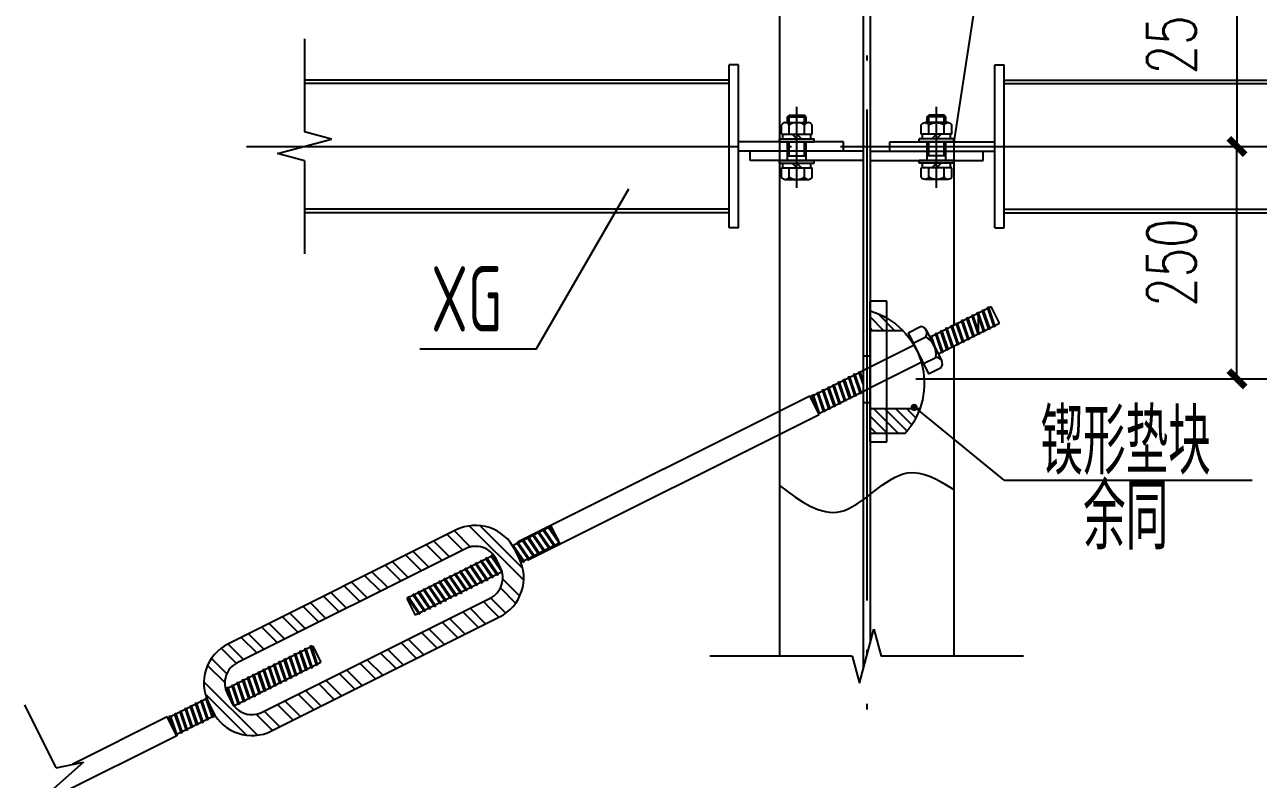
# Model space of a CAD drawing. Extents: x 2025205 to 2402328, y -557483 to 329036.
# Drawn here: x 2142621 to 2153924, y -362353 to -355435 of the extents above; entities that cross this region are included whole.
import ezdxf
from ezdxf.enums import TextEntityAlignment as Align

# ---------------------------------------------------------------- set-up
doc = ezdxf.new("R2010")
doc.units = 0
doc.header["$LTSCALE"] = 1500
doc.header["$MEASUREMENT"] = 0
for name, pattern in [('CENTER2', [1.125, 0.75, -0.125, 0.125, -0.125]), ('CONTINUOUS0', [0]), ('CONTINUOUS1', [0]), ('DASHED', [19.05, 12.7, -6.35]), ('DOTE', [2.42, 2, -0.2, 0.02, -0.2])]:
    doc.linetypes.add(name, pattern=pattern)
for name, color, linetype in [('003_THICK', 7, 'CONTINUOUS1'), ('004_THIN', 6, 'CONTINUOUS0'), ('DOTE', 252, 'DOTE'), ('LAYER4', 4, 'Continuous'), ('PUB_DIM', 3, 'Continuous'), ('THIN', 7, 'Continuous'), ('刚架', 2, 'Continuous'), ('填充', 8, 'Continuous'), ('支撑', 130, 'Continuous'), ('板', 4, 'Continuous'), ('标注', 7, 'Continuous'), ('轴线', 253, 'Continuous')]:
    doc.layers.add(name, color=color, linetype=linetype)
doc.layers.add('Z-详图标注', color=3, linetype='Continuous', lineweight=18)
doc.styles.add('_TCH_DIM_T3', font='SIMPLEX.shx', dxfattribs={"width": 0.705882, "bigfont": 'GBCBIG.shx'})
doc.styles.add('TSSD_Label', font='Tssdeng.shx', dxfattribs={"width": 0.7, "bigfont": 'hztxt.shx'})
doc.dimstyles.new('_TCH_ARCH&&150', dxfattribs={"dimtxt": 446.25, "dimasz": 150, "dimexe": 375, "dimexo": 450, "dimgap": 189.375, "dimtad": 1, "dimdec": 0, "dimzin": 0, "dimdsep": 46, "dimtxsty": '_TCH_DIM_T3', "dimblk": 'ARCHTICK', "dimcen": 0.09, "dimclrt": 7, "dimazin": 2, "dimtfac": 1, "dimtdec": 0, "dimtmove": 2, "dimatfit": 0, "dimfxl": 1, "dimtolj": 1, "dimtzin": 0, "dimarcsym": 0})

# ---------------------------------------------------------------- blocks, each defined once
blk = doc.blocks.new('*X9')
at = {"layer": '填充', "linetype": 'Continuous'}
for p, q in [((14993556.8, -98363.9), (14993449.5, -98256.6)), ((14993606.8, -98338.9), (14993499.5, -98231.6)), ((14993415.4, -98434.6), (14993308, -98327.3)), ((14993465.4, -98409.6), (14993358, -98302.3)), ((14993273.9, -98505.3), (14993166.6, -98398)), ((14993323.9, -98480.3), (14993216.6, -98373)), ((14993132.5, -98576), (14993025.2, -98468.7)), ((14993182.5, -98551), (14993075.2, -98443.7)), ((14992899.7, -98692.5), (14992792.4, -98585.1)), ((14992991.1, -98646.7), (14992883.8, -98539.4)), ((14993041.1, -98621.7), (14992933.8, -98514.4)), ((14992708.3, -98788.2), (14992600.9, -98680.8)), ((14992758.3, -98763.2), (14992650.9, -98655.8)), ((14992849.7, -98717.5), (14992742.4, -98610.1)), ((14993891.8, -98698.9), (14993839.9, -98647)), ((14992566.8, -98858.9), (14992459.5, -98751.5)), ((14992616.8, -98833.9), (14992509.5, -98726.5)), ((14993714.3, -98870.7), (14993607, -98763.4)), ((14993805.8, -98825), (14993698.4, -98717.7)), ((14993855.8, -98800), (14993748.4, -98692.7)), ((14992425.4, -98929.6), (14992318.1, -98822.3)), ((14992475.4, -98904.6), (14992368.1, -98797.3)), ((14993572.9, -98941.4), (14993465.6, -98834.1)), ((14993664.3, -98895.7), (14993557, -98788.4)), ((14992284, -99000.3), (14992176.7, -98893)), ((14992334, -98975.3), (14992226.7, -98868)), ((14993381.5, -99037.1), (14993274.2, -98929.8)), ((14993431.5, -99012.1), (14993324.2, -98904.8)), ((14993522.9, -98966.4), (14993415.6, -98859.1)), ((14993240.1, -99107.8), (14993132.7, -99000.5)), ((14993290.1, -99082.8), (14993182.7, -98975.5)), ((14993098.7, -99178.6), (14992991.3, -99071.2)), ((14993148.7, -99153.6), (14993041.3, -99046.2)), ((14992865.8, -99295), (14992758.5, -99187.6)), ((14992957.2, -99249.3), (14992849.9, -99141.9)), ((14993007.2, -99224.3), (14992899.9, -99116.9)), ((14992724.4, -99365.7), (14992617.1, -99258.4)), ((14992815.8, -99320), (14992708.5, -99212.6)), ((14992533, -99461.4), (14992425.6, -99354.1)), ((14992583, -99436.4), (14992475.6, -99329.1)), ((14992674.4, -99390.7), (14992567.1, -99283.4))]:
    blk.add_line(p, q, dxfattribs=at)
blk = doc.blocks.new('*X10')
at = {"layer": '填充', "linetype": 'Continuous'}
for p, q in [((14992143, -99071.5), (14992039, -98967.4)), ((14992192.6, -99046), (14992085.2, -98938.7)), ((14992063.4, -99204), (14991945, -99085.5)), ((14992077.2, -99142.7), (14991972, -99037.6)), ((14992287.4, -99565.1), (14991919.7, -99197.4)), ((14992211.7, -99564.4), (14991929.2, -99281.9)), ((14992391.5, -99532.1), (14992279.7, -99420.2)), ((14992441.5, -99507.1), (14992334.2, -99399.8))]:
    blk.add_line(p, q, dxfattribs=at)
blk = doc.blocks.new('*X11')
at = {"layer": '填充', "linetype": 'Continuous'}
for p, q in [((14993751.6, -98271.6), (14993640.9, -98160.9)), ((14994117.2, -98500), (14993744.6, -98127.4)), ((14994109.2, -98417.1), (14993817.3, -98125.1)), ((14993698.2, -98293.2), (14993590.9, -98185.9)), ((14994089.5, -98609.5), (14993973.4, -98493.4)), ((14994061.8, -98656.8), (14993957.3, -98552.3)), ((14993994, -98726.1), (14993889.7, -98621.8)), ((14993947.2, -98754.3), (14993891.8, -98698.9))]:
    blk.add_line(p, q, dxfattribs=at)
blk = doc.blocks.new('_ArchTick')
at = {"color": 0, "linetype": 'ByBlock', "const_width": 0.4}
blk.add_lwpolyline([(-0.5, -0.5), (0.5, 0.5)], dxfattribs=at)
blk = doc.blocks.new('*D49')
at = {"layer": 'Defpoints', "color": 0, "transparency": 16777216}
for p in [(2150336, -356551), (2153729, -356551), (2150336, -358681)]:
    blk.add_point(p, dxfattribs=at)
at = {"layer": 'PUB_DIM', "color": 0, "lineweight": -2, "transparency": 16777216}
for p, q in [((2150786, -356551), (2154104, -356551)), ((2153729, -358681), (2153729, -356551)), ((2150786, -358681), (2154104, -358681))]:
    blk.add_line(p, q, dxfattribs=at)
at = {"layer": 'PUB_DIM', "color": 0, "lineweight": -2, "transparency": 16777216, "xscale": 150, "yscale": 150, "zscale": 150}
for p, rotation in [((2153729, -356551), 90), ((2153729, -358681), 270)]:
    blk.add_blockref('_ArchTick', p, dxfattribs=dict(at, rotation=rotation))
at = {"layer": 'PUB_DIM', "color": 7, "transparency": 16777216, "insert": (2153129, -357616), "char_height": 446.2, "attachment_point": 5, "rotation": 90, "style": '_TCH_DIM_T3'}
blk.add_mtext('\\A1;250', dxfattribs=at)
blk = doc.blocks.new('*D50')
at = {"layer": 'Defpoints', "color": 0, "transparency": 16777216}
for p in [(2150336, -354421), (2150336, -356551), (2153729, -356551)]:
    blk.add_point(p, dxfattribs=at)
at = {"layer": 'PUB_DIM', "color": 0, "lineweight": -2, "transparency": 16777216}
for p, q in [((2150786, -354421), (2154104, -354421)), ((2153729, -354421), (2153729, -356551)), ((2150786, -356551), (2154104, -356551))]:
    blk.add_line(p, q, dxfattribs=at)
at = {"layer": 'PUB_DIM', "color": 0, "lineweight": -2, "transparency": 16777216, "xscale": 150, "yscale": 150, "zscale": 150}
for p, rotation in [((2153729, -354421), 90), ((2153729, -356551), 270)]:
    blk.add_blockref('_ArchTick', p, dxfattribs=dict(at, rotation=rotation))
at = {"layer": 'PUB_DIM', "color": 7, "transparency": 16777216, "insert": (2153129, -355486), "char_height": 446.2, "attachment_point": 5, "rotation": 90, "style": '_TCH_DIM_T3'}
blk.add_mtext('\\A1;250', dxfattribs=at)
blk = doc.blocks.new('A$C3B5F1999')
at = {"layer": '板', "lineweight": -3}
h = blk.add_hatch(dxfattribs=at)
h.set_pattern_fill('ANSI31', color=256, scale=11.25, style=0)
h.set_pattern_definition([(225, (1544786.093, 1161578.04), (25.25697034, -25.25697034), [])])
h.paths.add_polyline_path([(227.3, 494.1, 0.095394), (160.5, 606.6), (0, 606.6), (0, 494.1)])
h.paths.add_polyline_path([(0, 135.7), (0, 44.9, 0.128822), (150.1, 135.7)])
for p, q in [((0, 645.3), (76.8, 645.3)), ((0, 645.3), (0, 0)), ((76.8, 645.3), (76.8, 0)), ((160.5, 606.6), (0, 606.6)), ((160.5, 606.6), (0, 606.6)), ((227.3, 494.1), (0, 494.1)), ((150.1, 135.7), (0, 135.7)), ((76.8, 0), (0, 0))]:
    blk.add_line(p, q, dxfattribs=at)
blk.add_arc((-98.2, 376.8), 346.1, 286.4909, 41.6183, dxfattribs=at)

msp = doc.modelspace()

# ---------------------------------------------------------------- linework, layer by layer
at = {"layer": '003_THICK'}
for points in [[(2149610.5, -356280.6), (2149625.8, -356265.2)], [(2149610.5, -356280.6), (2149781.1, -356280.6)], [(2149610.5, -356333.5), (2149610.5, -356280.6)], [(2149625.8, -356265.2), (2149765.8, -356265.2)], [(2149781.1, -356280.6), (2149765.8, -356265.2)], [(2149781.1, -356333.5), (2149781.1, -356280.6)], [(2150890.5, -356280.6), (2150905.8, -356265.2)], [(2150890.5, -356333.5), (2150890.5, -356280.6)], [(2151061.1, -356280.6), (2150890.5, -356280.6)], [(2151045.8, -356265.2), (2150905.8, -356265.2)], [(2151061.1, -356280.6), (2151045.8, -356265.2)], [(2151061.1, -356333.5), (2151061.1, -356280.6)], [(2149555.2, -356440.1), (2149555.2, -356354.8)], [(2149590.4, -356333.5), (2149801.2, -356333.5)], [(2149625.5, -356440.1), (2149625.5, -356354.8)], [(2149766.1, -356440.1), (2149766.1, -356354.8)], [(2149836.4, -356440.1), (2149836.4, -356354.8)], [(2150835.2, -356440.1), (2150835.2, -356354.8)], [(2151081.2, -356333.5), (2150870.4, -356333.5)], [(2150905.5, -356440.1), (2150905.5, -356354.8)], [(2151046.1, -356440.1), (2151046.1, -356354.8)], [(2151116.4, -356440.1), (2151116.4, -356354.8)], [(2149537.9, -356508.4), (2149537.9, -356482.8)], [(2149537.9, -356482.8), (2149853.7, -356482.8)], [(2149537.9, -356508.4), (2149853.7, -356508.4)], [(2149555.2, -356440.1), (2149836.4, -356440.1)], [(2149567.8, -356482.8), (2149567.8, -356440.1)], [(2149610.5, -356679.1), (2149610.5, -356508.4)], [(2149695.8, -356482.8), (2149653.1, -356440.1)], [(2149738.5, -356482.8), (2149695.8, -356440.1)], [(2149781.1, -356679.1), (2149781.1, -356508.4)], [(2149823.8, -356482.8), (2149823.8, -356440.1)], [(2149853.7, -356508.4), (2149853.7, -356482.8)], [(2151133.7, -356482.8), (2150817.9, -356482.8)], [(2150817.9, -356508.4), (2150817.9, -356482.8)], [(2151133.7, -356508.4), (2150817.9, -356508.4)], [(2151116.4, -356440.1), (2150835.2, -356440.1)], [(2150847.8, -356482.8), (2150847.8, -356440.1)], [(2150890.5, -356679.1), (2150890.5, -356508.4)], [(2150933.1, -356482.8), (2150975.8, -356440.1)], [(2150975.8, -356482.8), (2151018.5, -356440.1)], [(2151061.1, -356679.1), (2151061.1, -356508.4)], [(2151103.8, -356482.8), (2151103.8, -356440.1)], [(2151133.7, -356508.4), (2151133.7, -356482.8)], [(2149537.9, -356704.7), (2149537.9, -356679.1)], [(2149537.9, -356679.1), (2149853.7, -356679.1)], [(2149537.9, -356704.7), (2149853.7, -356704.7)], [(2149555.2, -356747.3), (2149836.4, -356747.3)], [(2149555.2, -356832.7), (2149555.2, -356747.3)], [(2149567.8, -356747.3), (2149567.8, -356704.7)], [(2149610.5, -356637.4), (2149781.1, -356637.4)], [(2149625.5, -356832.7), (2149625.5, -356747.3)], [(2149695.8, -356747.3), (2149653.1, -356704.7)], [(2149738.5, -356747.3), (2149695.8, -356704.7)], [(2149766.1, -356832.7), (2149766.1, -356747.3)], [(2149823.8, -356747.3), (2149823.8, -356704.7)], [(2149836.4, -356832.7), (2149836.4, -356747.3)], [(2149853.7, -356704.7), (2149853.7, -356679.1)], [(2150817.9, -356704.7), (2150817.9, -356679.1)], [(2151133.7, -356679.1), (2150817.9, -356679.1)], [(2151133.7, -356704.7), (2150817.9, -356704.7)], [(2150835.2, -356832.7), (2150835.2, -356747.3)], [(2151116.4, -356747.3), (2150835.2, -356747.3)], [(2150847.8, -356747.3), (2150847.8, -356704.7)], [(2151061.1, -356637.4), (2150890.5, -356637.4)], [(2150905.5, -356832.7), (2150905.5, -356747.3)], [(2150933.1, -356747.3), (2150975.8, -356704.7)], [(2150975.8, -356747.3), (2151018.5, -356704.7)], [(2151046.1, -356832.7), (2151046.1, -356747.3)], [(2151103.8, -356747.3), (2151103.8, -356704.7)], [(2151116.4, -356832.7), (2151116.4, -356747.3)], [(2151133.7, -356704.7), (2151133.7, -356679.1)], [(2149590.4, -356854), (2149801.2, -356854)], [(2151081.2, -356854), (2150870.4, -356854)], [(2150715, -358259), (2150903.6, -358636.3)]]:
    msp.add_lwpolyline(points, dxfattribs=at)
for points in [[(2149625.5, -356354.8, 0.607359), (2149555.2, -356354.8, 0.607359)], [(2149766.1, -356354.8, 0.3036534), (2149625.5, -356354.8, 0.3036534)], [(2149836.4, -356354.8, 0.607359), (2149766.1, -356354.8, 0.607359)], [(2150835.2, -356354.8, -0.607359), (2150905.5, -356354.8, -0.607359)], [(2150905.5, -356354.8, -0.3036534), (2151046.1, -356354.8, -0.3036534)], [(2151046.1, -356354.8, -0.607359), (2151116.4, -356354.8, -0.607359)], [(2149555.2, -356832.7, 0.6073595), (2149625.5, -356832.7, 0.6073595)], [(2149625.5, -356832.7, 0.3036536), (2149766.1, -356832.7, 0.3036536)], [(2149766.1, -356832.7, 0.6073595), (2149836.4, -356832.7, 0.6073595)], [(2150905.5, -356832.7, -0.6073595), (2150835.2, -356832.7, -0.6073595)], [(2151046.1, -356832.7, -0.3036536), (2150905.5, -356832.7, -0.3036536)], [(2151116.4, -356832.7, -0.6073595), (2151046.1, -356832.7, -0.6073595)]]:
    msp.add_lwpolyline(points, format="xyb", dxfattribs=at)
at = {"layer": '004_THIN'}
for points in [[(2149625.8, -356333.5), (2149625.8, -356265.2)], [(2149765.8, -356333.5), (2149765.8, -356265.2)], [(2150905.8, -356333.5), (2150905.8, -356265.2)], [(2151045.8, -356333.5), (2151045.8, -356265.2)], [(2149625.8, -356637.4), (2149625.8, -356508.4)], [(2149765.8, -356637.4), (2149765.8, -356508.4)], [(2150905.8, -356637.4), (2150905.8, -356508.4)], [(2151045.8, -356637.4), (2151045.8, -356508.4)]]:
    msp.add_lwpolyline(points, dxfattribs=at)
at = {"layer": 'DOTE', "ltscale": 1.5}
for p, q in [((2150336.7, -350769.4), (2150336.7, -361714)), ((2144652.2, -356551.1), (2155019.7, -356551.1))]:
    msp.add_line(p, q, dxfattribs=at)
at = {"layer": 'LAYER4'}
for points in [[(2144881.5, -361909.3), (2146972.8, -360863.6, 0.4142136), (2147151.7, -360327), (2147111.3, -360246.1, 0.4142136), (2146574.6, -360067.3), (2144483.3, -361112.9, 0.4142136), (2144304.4, -361649.6), (2144344.8, -361730.4, 0.4142136)], [(2144795.6, -361737.6), (2146886.9, -360691.9, 0.4142136), (2146980, -360412.8), (2146939.6, -360332, 0.4142136), (2146660.5, -360239), (2144569.1, -361284.7, 0.4142136), (2144476.1, -361563.7), (2144516.5, -361644.5, 0.4142136)]]:
    msp.add_lwpolyline(points, format="xyb", close=True, dxfattribs=at)
at = {"layer": '刚架', "linetype": 'Continuous'}
for p, q in [((2150367.8, -352519.5), (2150367.8, -359741)), ((2150303.8, -352568.1), (2150303.8, -359789.6)), ((2149535.8, -354125.1), (2149535.8, -356508.4)), ((2151359.9, -355025.2), (2151135.8, -356508.4)), ((2149077.1, -357297.7), (2149077.1, -355804.4)), ((2149162.5, -355804.4), (2149077.1, -355804.4)), ((2149162.5, -357297.7), (2149162.5, -355804.4)), ((2151509.1, -357297.7), (2151509.1, -355804.4)), ((2151509.1, -355804.4), (2151594.5, -355804.4)), ((2151594.5, -357297.7), (2151594.5, -355804.4)), ((2150122.5, -356508.4), (2149162.5, -356508.4)), ((2150122.5, -356593.7), (2150122.5, -356508.4)), ((2150549.1, -356508.4), (2151509.1, -356508.4)), ((2150549.1, -356593.7), (2150549.1, -356508.4)), ((2150303.8, -356593.7), (2149162.5, -356593.7)), ((2149269.1, -356679.1), (2149269.1, -356593.7)), ((2150367.8, -356593.7), (2151509.1, -356593.7)), ((2151402.5, -356679.1), (2151402.5, -356593.7)), ((2150303.8, -356679.1), (2149269.1, -356679.1)), ((2149535.8, -356679.1), (2149535.8, -358977.1)), ((2150367.8, -356679.1), (2151402.5, -356679.1)), ((2151135.8, -356679.1), (2151135.8, -358189)), ((2149162.5, -357297.7), (2149077.1, -357297.7)), ((2151509.1, -357297.7), (2151594.5, -357297.7)), ((2151135.8, -358379.8), (2151135.8, -361224.2)), ((2149535.8, -359191.7), (2149535.8, -361224.2))]:
    msp.add_line(p, q, dxfattribs=at)
at = {"layer": '刚架', "color": 5, "linetype": 'DASHED'}
for p, q in [((2149077.1, -355975.1), (2145184.8, -355975.1)), ((2151594.5, -355975.1), (2154465.7, -355975.1)), ((2149535.8, -356508.4), (2149535.8, -356679.1)), ((2151135.8, -356508.4), (2151135.8, -356679.1)), ((2149077.1, -357127.1), (2145184.8, -357127.1)), ((2151594.5, -357127.1), (2154465.7, -357127.1)), ((2151359.9, -358267.8), (2151359.9, -358077)), ((2150303.8, -358471.1), (2150367.8, -358471.1)), ((2149535.8, -358977.1), (2149535.8, -359191.7)), ((2150303.8, -358897.7), (2150367.8, -358897.7)), ((2150303.8, -359789.6), (2150303.8, -361343.7)), ((2150367.8, -359741), (2150367.8, -361104.8))]:
    msp.add_line(p, q, dxfattribs=at)
at = {"layer": '支撑', "linetype": 'Continuous'}
for p, q in [((2149077.1, -355943.1), (2145184.8, -355943.1)), ((2151594.5, -355943.1), (2154465.7, -355943.1)), ((2149077.1, -357159.1), (2145184.8, -357159.1)), ((2151594.5, -357159.1), (2154465.7, -357159.1)), ((2150914.3, -358299.8), (2151475.8, -358019)), ((2151552.1, -358171.7), (2151475.8, -358019)), ((2150990.6, -358452.4), (2151552.1, -358171.7)), ((2149820.6, -358846.6), (2150771.2, -358371.3)), ((2149896.9, -358999.2), (2150847.5, -358524)), ((2147142.8, -360173.6), (2149815.8, -358837.1)), ((2149901.7, -359008.8), (2149815.8, -358837.1)), ((2147228.7, -360345.3), (2149901.7, -359008.8)), ((2147528.3, -360195.5), (2147442.5, -360023.7)), ((2147447.2, -360033.3), (2147091.5, -360211.1)), ((2147523.6, -360185.9), (2147167.8, -360363.8)), ((2146918.1, -360297.8), (2146121.1, -360696.4)), ((2146994.4, -360450.5), (2146197.4, -360849)), ((2146121.1, -360696.4), (2146197.4, -360849)), ((2144461.7, -361526.1), (2145258.7, -361127.6)), ((2145258.7, -361127.6), (2145335, -361280.2)), ((2144538, -361678.7), (2145335, -361280.2)), ((2143932.5, -361790.6), (2144288.2, -361612.8)), ((2143927.8, -361781.1), (2143054.7, -362217.6)), ((2144013.6, -361952.8), (2143927.8, -361781.1)), ((2144008.9, -361943.3), (2144364.6, -361765.4)), ((2144013.6, -361952.8), (2142899.2, -362510.1))]:
    msp.add_line(p, q, dxfattribs=at)
for points in [[(2150715, -358259), (2150829.5, -358201.8)], [(2150762.2, -358353.3), (2150876.7, -358296.1)], [(2150881.7, -358234.6), (2151023.2, -358517.5)], [(2150856.5, -358541.9), (2150971, -358484.7)], [(2150903.6, -358636.3), (2151018.1, -358579)]]:
    msp.add_lwpolyline(points, dxfattribs=at)
for points in [[(2150876.6, -358296.1, 0.607359), (2150829.5, -358201.8, 0.607359)], [(2150971, -358484.8, 0.3036534), (2150876.6, -358296.1, 0.3036534)], [(2151018.1, -358579, 0.607359), (2150970.9, -358484.7, 0.607359)]]:
    msp.add_lwpolyline(points, format="xyb", dxfattribs=at)
at = {"layer": '标注'}
for p, q in [((2145184.8, -355565.5), (2145184.8, -356418.9)), ((2144938.2, -356617.2), (2145431.4, -356485)), ((2145431.4, -356485), (2145184.8, -356418.9)), ((2145184.8, -356683.2), (2144938.2, -356617.2)), ((2145184.8, -356683.2), (2145184.8, -357536.7)), ((2150269.7, -361470.9), (2150401.9, -360977.6)), ((2150401.9, -360977.6), (2150468, -361224.2)), ((2150203.6, -361224.2), (2148897.9, -361224.2)), ((2150203.6, -361224.2), (2150269.7, -361470.9)), ((2151773.7, -361224.2), (2150468, -361224.2)), ((2142909.4, -362247.4), (2142620.6, -361669.9)), ((2143159.5, -362196.2), (2142777.4, -362535)), ((2142909.4, -362247.4), (2143159.5, -362196.2))]:
    msp.add_line(p, q, dxfattribs=at)
at = {"layer": '标注', "linetype": 'Continuous'}
for p, q in [((2147308.2, -358410.3), (2148157.8, -356938.8)), ((2151302.7, -358105.6), (2151304, -358093)), ((2151357.8, -358268.8), (2151302.7, -358105.6)), ((2151366.1, -358276.6), (2151304, -358093)), ((2151304, -358093), (2151312.3, -358100.7)), ((2151367.4, -358264), (2151312.3, -358100.7)), ((2151350.4, -358081.7), (2151351.7, -358069.1)), ((2151405.5, -358245), (2151350.4, -358081.7)), ((2151413.8, -358252.8), (2151351.7, -358069.1)), ((2151351.7, -358069.1), (2151360, -358076.9)), ((2151415.1, -358240.1), (2151360, -358076.9)), ((2151398.1, -358057.9), (2151399.4, -358045.2)), ((2151453.2, -358221.1), (2151398.1, -358057.9)), ((2151461.5, -358228.9), (2151399.4, -358045.2)), ((2151399.4, -358045.2), (2151407.7, -358053)), ((2151462.8, -358216.3), (2151407.7, -358053)), ((2151445.8, -358034), (2151447.1, -358021.4)), ((2151500.9, -358197.3), (2151445.8, -358034)), ((2151509.2, -358205.1), (2151447.1, -358021.4)), ((2151447.1, -358021.4), (2151455.4, -358029.2)), ((2151510.5, -358192.4), (2151455.4, -358029.2)), ((2151064.2, -358224.8), (2151065.5, -358212.2)), ((2151127.5, -358395.9), (2151065.5, -358212.2)), ((2151065.5, -358212.2), (2151073.8, -358220)), ((2151111.9, -358201), (2151113.2, -358188.4)), ((2151167, -358364.2), (2151111.9, -358201)), ((2151175.2, -358372), (2151113.2, -358188.4)), ((2151113.2, -358188.4), (2151121.5, -358196.2)), ((2151176.6, -358359.4), (2151121.5, -358196.2)), ((2151159.6, -358177.1), (2151160.9, -358164.5)), ((2151214.7, -358340.4), (2151159.6, -358177.1)), ((2151222.9, -358348.2), (2151160.9, -358164.5)), ((2151160.9, -358164.5), (2151169.2, -358172.3)), ((2151224.3, -358335.5), (2151169.2, -358172.3)), ((2151207.3, -358153.3), (2151208.6, -358140.7)), ((2151262.4, -358316.5), (2151207.3, -358153.3)), ((2151270.6, -358324.3), (2151208.6, -358140.7)), ((2151208.6, -358140.7), (2151216.9, -358148.4)), ((2151272, -358311.7), (2151216.9, -358148.4)), ((2151255, -358129.4), (2151256.3, -358116.8)), ((2151310.1, -358292.7), (2151255, -358129.4)), ((2151318.4, -358300.5), (2151256.3, -358116.8)), ((2151256.3, -358116.8), (2151264.6, -358124.6)), ((2151319.7, -358287.8), (2151264.6, -358124.6)), ((2151462.8, -358216.3), (2151461.5, -358228.9)), ((2151500.9, -358197.3), (2151509.2, -358205.1)), ((2151510.5, -358192.4), (2151509.2, -358205.1)), ((2150921, -358296.4), (2150922.4, -358283.8)), ((2150938.7, -358348.5), (2150921, -358296.4)), ((2150956, -358383.2), (2150922.4, -358283.8)), ((2150922.4, -358283.8), (2150930.7, -358291.6)), ((2150973.3, -358417.9), (2150930.7, -358291.6)), ((2150968.8, -358272.5), (2150970.1, -358259.9)), ((2151023.9, -358435.8), (2150968.8, -358272.5)), ((2151032.1, -358443.6), (2150970.1, -358259.9)), ((2150970.1, -358259.9), (2150978.4, -358267.7)), ((2151033.5, -358431), (2150978.4, -358267.7)), ((2151016.5, -358248.7), (2151017.8, -358236.1)), ((2151071.6, -358411.9), (2151016.5, -358248.7)), ((2151079.8, -358419.7), (2151017.8, -358236.1)), ((2151017.8, -358236.1), (2151026.1, -358243.9)), ((2151081.2, -358407.1), (2151026.1, -358243.9)), ((2151119.3, -358388.1), (2151064.2, -358224.8)), ((2151128.9, -358383.3), (2151073.8, -358220)), ((2151262.4, -358316.5), (2151270.6, -358324.3)), ((2151272, -358311.7), (2151270.6, -358324.3)), ((2151310.1, -358292.7), (2151318.4, -358300.5)), ((2151319.7, -358287.8), (2151318.4, -358300.5)), ((2151357.8, -358268.8), (2151366.1, -358276.6)), ((2151367.4, -358264), (2151366.1, -358276.6)), ((2151405.5, -358245), (2151413.8, -358252.8)), ((2151415.1, -358240.1), (2151413.8, -358252.8)), ((2151453.2, -358221.1), (2151461.5, -358228.9)), ((2147308.2, -358410.3), (2146240.9, -358410.3)), ((2151023.9, -358435.8), (2151032.1, -358443.6)), ((2151033.5, -358431), (2151032.1, -358443.6)), ((2151071.6, -358411.9), (2151079.8, -358419.7)), ((2151081.2, -358407.1), (2151079.8, -358419.7)), ((2151119.3, -358388.1), (2151127.5, -358395.9)), ((2151128.9, -358383.3), (2151127.5, -358395.9)), ((2151167, -358364.2), (2151175.2, -358372)), ((2151176.6, -358359.4), (2151175.2, -358372)), ((2151214.7, -358340.4), (2151222.9, -358348.2)), ((2151224.3, -358335.5), (2151222.9, -358348.2)), ((2150172.2, -358670.8), (2150173.6, -358658.2)), ((2150227.4, -358834), (2150172.2, -358670.8)), ((2150235.6, -358841.8), (2150173.6, -358658.2)), ((2150173.6, -358658.2), (2150181.9, -358666)), ((2150237, -358829.2), (2150181.9, -358666)), ((2150219.9, -358646.9), (2150221.3, -358634.3)), ((2150275.1, -358810.2), (2150219.9, -358646.9)), ((2150283.3, -358818), (2150221.3, -358634.3)), ((2150221.3, -358634.3), (2150229.6, -358642.1)), ((2150284.7, -358805.4), (2150229.6, -358642.1)), ((2150267.6, -358623.1), (2150269, -358610.5)), ((2150303.8, -358730.2), (2150267.6, -358623.1)), ((2150303.8, -358713.5), (2150269, -358610.5)), ((2150269, -358610.5), (2150277.3, -358618.3)), ((2150303.8, -358696.8), (2150277.3, -358618.3)), ((2149933.7, -358790), (2149935.1, -358777.4)), ((2149935.1, -358777.4), (2149943.4, -358785.2)), ((2149997.1, -358961.1), (2149935.1, -358777.4)), ((2149981.4, -358766.2), (2149982.8, -358753.6)), ((2150036.5, -358929.4), (2149981.4, -358766.2)), ((2150044.8, -358937.2), (2149982.8, -358753.6)), ((2149982.8, -358753.6), (2149991.1, -358761.4)), ((2150046.2, -358924.6), (2149991.1, -358761.4)), ((2150029.1, -358742.3), (2150030.5, -358729.7)), ((2150084.2, -358905.6), (2150029.1, -358742.3)), ((2150092.5, -358913.4), (2150030.5, -358729.7)), ((2150030.5, -358729.7), (2150038.8, -358737.5)), ((2150093.9, -358900.8), (2150038.8, -358737.5)), ((2150076.8, -358718.5), (2150078.2, -358705.9)), ((2150132, -358881.7), (2150076.8, -358718.5)), ((2150140.2, -358889.5), (2150078.2, -358705.9)), ((2150078.2, -358705.9), (2150086.5, -358713.7)), ((2150141.6, -358876.9), (2150086.5, -358713.7)), ((2150124.5, -358694.6), (2150125.9, -358682)), ((2150179.7, -358857.9), (2150124.5, -358694.6)), ((2150187.9, -358865.7), (2150125.9, -358682)), ((2150125.9, -358682), (2150134.2, -358689.8)), ((2150189.3, -358853.1), (2150134.2, -358689.8)), ((2149815.8, -358837.1), (2149825.4, -358844.2)), ((2149838.3, -358837.7), (2149839.7, -358825.1)), ((2149884.4, -358974.1), (2149838.3, -358837.7)), ((2149839.7, -358825.1), (2149847.9, -358832.9)), ((2149901.7, -359008.8), (2149839.7, -358825.1)), ((2149903.1, -358996.2), (2149847.9, -358832.9)), ((2149886, -358813.9), (2149887.4, -358801.3)), ((2149941.1, -358977.1), (2149886, -358813.9)), ((2149887.4, -358801.3), (2149895.6, -358809.1)), ((2149949.4, -358984.9), (2149887.4, -358801.3)), ((2149950.8, -358972.3), (2149895.6, -358809.1)), ((2149988.8, -358953.3), (2149933.7, -358790)), ((2149998.5, -358948.5), (2149943.4, -358785.2)), ((2150132, -358881.7), (2150140.2, -358889.5)), ((2150141.6, -358876.9), (2150140.2, -358889.5)), ((2150179.7, -358857.9), (2150187.9, -358865.7)), ((2150189.3, -358853.1), (2150187.9, -358865.7)), ((2150227.4, -358834), (2150235.6, -358841.8)), ((2150237, -358829.2), (2150235.6, -358841.8)), ((2150275.1, -358810.2), (2150283.3, -358818)), ((2150284.7, -358805.4), (2150283.3, -358818)), ((2149903.1, -358996.2), (2149901.7, -359008.8)), ((2149941.1, -358977.1), (2149949.4, -358984.9)), ((2149950.8, -358972.3), (2149949.4, -358984.9)), ((2149988.8, -358953.3), (2149997.1, -358961.1)), ((2149998.5, -358948.5), (2149997.1, -358961.1)), ((2150036.5, -358929.4), (2150044.8, -358937.2)), ((2150046.2, -358924.6), (2150044.8, -358937.2)), ((2150084.2, -358905.6), (2150092.5, -358913.4)), ((2150093.9, -358900.8), (2150092.5, -358913.4)), ((2151595.9, -359611.7), (2150776.1, -358941.3)), ((2151595.9, -359611.7), (2153869, -359611.7)), ((2147442.5, -360023.7), (2147442.5, -360035.7)), ((2147337.5, -360290.9), (2147227.8, -360131.1)), ((2147238.7, -360137.5), (2147227.8, -360131.1)), ((2147227.8, -360131.1), (2147229.1, -360142.4)), ((2147336.2, -360279.6), (2147238.7, -360137.5)), ((2147385.2, -360267), (2147275.5, -360107.2)), ((2147286.4, -360113.7), (2147275.5, -360107.2)), ((2147275.5, -360107.2), (2147276.8, -360118.5)), ((2147374.3, -360260.6), (2147276.8, -360118.5)), ((2147383.9, -360255.7), (2147286.4, -360113.7)), ((2147323.2, -360083.4), (2147324.5, -360094.7)), ((2147334.1, -360089.8), (2147323.2, -360083.4)), ((2147432.9, -360243.2), (2147323.2, -360083.4)), ((2147422, -360236.7), (2147324.5, -360094.7)), ((2147431.6, -360231.9), (2147334.1, -360089.8)), ((2147370.9, -360059.5), (2147372.2, -360070.8)), ((2147381.8, -360066), (2147370.9, -360059.5)), ((2147480.6, -360219.3), (2147370.9, -360059.5)), ((2147469.7, -360212.9), (2147372.2, -360070.8)), ((2147479.3, -360208), (2147381.8, -360066)), ((2147418.6, -360035.7), (2147419.9, -360047)), ((2147528.3, -360195.5), (2147418.6, -360035.7)), ((2147429.5, -360042.1), (2147418.6, -360035.7)), ((2147517.4, -360189), (2147419.9, -360047)), ((2147511, -360160.8), (2147429.5, -360042.1)), ((2147095.6, -360209.1), (2147086.8, -360203.9)), ((2147193.1, -360351.1), (2147095.6, -360209.1)), ((2147194.4, -360362.4), (2147099.1, -360223.6)), ((2147242.1, -360338.6), (2147132.4, -360178.8)), ((2147143.3, -360185.2), (2147132.4, -360178.8)), ((2147132.4, -360178.8), (2147133.7, -360190.1)), ((2147231.2, -360332.1), (2147133.7, -360190.1)), ((2147240.8, -360327.3), (2147143.3, -360185.2)), ((2147289.8, -360314.7), (2147180.1, -360154.9)), ((2147191, -360161.4), (2147180.1, -360154.9)), ((2147180.1, -360154.9), (2147181.4, -360166.2)), ((2147278.9, -360308.3), (2147181.4, -360166.2)), ((2147288.5, -360303.4), (2147191, -360161.4)), ((2147326.6, -360284.4), (2147229.1, -360142.4)), ((2147422, -360236.7), (2147432.9, -360243.2)), ((2147431.6, -360231.9), (2147432.9, -360243.2)), ((2147469.7, -360212.9), (2147480.6, -360219.3)), ((2147479.3, -360208), (2147480.6, -360219.3)), ((2147517.4, -360189), (2147528.3, -360195.5)), ((2146798.5, -360345.7), (2146799.8, -360357)), ((2146809.4, -360352.2), (2146798.5, -360345.7)), ((2146908.2, -360505.5), (2146798.5, -360345.7)), ((2146897.3, -360499.1), (2146799.8, -360357)), ((2146906.9, -360494.3), (2146809.4, -360352.2)), ((2146846.2, -360321.9), (2146847.5, -360333.2)), ((2146857.1, -360328.4), (2146846.2, -360321.9)), ((2146955.9, -360481.7), (2146846.2, -360321.9)), ((2146945, -360475.2), (2146847.5, -360333.2)), ((2146954.6, -360470.4), (2146857.1, -360328.4)), ((2146893.9, -360298), (2146895.2, -360309.3)), ((2146904.8, -360304.5), (2146893.9, -360298)), ((2146991.1, -360439.6), (2146893.9, -360298)), ((2146992.7, -360451.4), (2146895.2, -360309.3)), ((2146981.9, -360416.8), (2146904.8, -360304.5)), ((2147183.5, -360356), (2147119.8, -360263.2)), ((2147183.5, -360356), (2147194.4, -360362.4)), ((2147193.1, -360351.1), (2147194.4, -360362.4)), ((2147231.2, -360332.1), (2147242.1, -360338.6)), ((2147240.8, -360327.3), (2147242.1, -360338.6)), ((2147278.9, -360308.3), (2147289.8, -360314.7)), ((2147288.5, -360303.4), (2147289.8, -360314.7)), ((2147326.6, -360284.4), (2147337.5, -360290.9)), ((2147336.2, -360279.6), (2147337.5, -360290.9)), ((2147374.3, -360260.6), (2147385.2, -360267)), ((2147383.9, -360255.7), (2147385.2, -360267)), ((2146669.7, -360624.8), (2146560, -360465)), ((2146570.9, -360471.5), (2146560, -360465)), ((2146560, -360465), (2146561.2, -360476.3)), ((2146658.8, -360618.3), (2146561.2, -360476.3)), ((2146668.4, -360613.5), (2146570.9, -360471.5)), ((2146717.4, -360600.9), (2146607.7, -360441.1)), ((2146618.6, -360447.6), (2146607.7, -360441.1)), ((2146607.7, -360441.1), (2146608.9, -360452.4)), ((2146706.5, -360594.5), (2146608.9, -360452.4)), ((2146716.1, -360589.7), (2146618.6, -360447.6)), ((2146655.4, -360417.3), (2146656.6, -360428.6)), ((2146666.3, -360423.8), (2146655.4, -360417.3)), ((2146765.1, -360577.1), (2146655.4, -360417.3)), ((2146754.2, -360570.6), (2146656.6, -360428.6)), ((2146763.8, -360565.8), (2146666.3, -360423.8)), ((2146703.1, -360393.4), (2146704.3, -360404.7)), ((2146714, -360399.9), (2146703.1, -360393.4)), ((2146812.8, -360553.2), (2146703.1, -360393.4)), ((2146801.9, -360546.8), (2146704.3, -360404.7)), ((2146811.5, -360542), (2146714, -360399.9)), ((2146750.8, -360369.6), (2146752, -360380.9)), ((2146761.7, -360376.1), (2146750.8, -360369.6)), ((2146860.5, -360529.4), (2146750.8, -360369.6)), ((2146849.6, -360522.9), (2146752, -360380.9)), ((2146859.2, -360518.1), (2146761.7, -360376.1)), ((2146945, -360475.2), (2146955.9, -360481.7)), ((2146954.6, -360470.4), (2146955.9, -360481.7)), ((2146992.7, -360451.4), (2146995, -360452.8)), ((2146321.4, -360584.2), (2146322.7, -360595.5)), ((2146332.4, -360590.7), (2146321.4, -360584.2)), ((2146431.2, -360744.1), (2146321.4, -360584.2)), ((2146429.9, -360732.8), (2146332.4, -360590.7)), ((2146369.1, -360560.4), (2146370.4, -360571.7)), ((2146380.1, -360566.9), (2146369.1, -360560.4)), ((2146478.9, -360720.2), (2146369.1, -360560.4)), ((2146468, -360713.7), (2146370.4, -360571.7)), ((2146477.6, -360708.9), (2146380.1, -360566.9)), ((2146416.9, -360536.5), (2146418.1, -360547.8)), ((2146427.8, -360543), (2146416.9, -360536.5)), ((2146526.6, -360696.4), (2146416.9, -360536.5)), ((2146515.7, -360689.9), (2146418.1, -360547.8)), ((2146525.3, -360685.1), (2146427.8, -360543)), ((2146464.6, -360512.7), (2146465.8, -360524)), ((2146475.5, -360519.2), (2146464.6, -360512.7)), ((2146574.3, -360672.5), (2146464.6, -360512.7)), ((2146563.4, -360666), (2146465.8, -360524)), ((2146573, -360661.2), (2146475.5, -360519.2)), ((2146512.3, -360488.8), (2146513.5, -360500.1)), ((2146523.2, -360495.3), (2146512.3, -360488.8)), ((2146622, -360648.6), (2146512.3, -360488.8)), ((2146611.1, -360642.2), (2146513.5, -360500.1)), ((2146620.7, -360637.4), (2146523.2, -360495.3)), ((2146716.1, -360589.7), (2146717.4, -360600.9)), ((2146754.2, -360570.6), (2146765.1, -360577.1)), ((2146763.8, -360565.8), (2146765.1, -360577.1)), ((2146801.9, -360546.8), (2146812.8, -360553.2)), ((2146811.5, -360542), (2146812.8, -360553.2)), ((2146849.6, -360522.9), (2146860.5, -360529.4)), ((2146859.2, -360518.1), (2146860.5, -360529.4)), ((2146897.3, -360499.1), (2146908.2, -360505.5)), ((2146906.9, -360494.3), (2146908.2, -360505.5)), ((2146130.6, -360679.7), (2146131.9, -360690.9)), ((2146141.5, -360686.1), (2146130.6, -360679.7)), ((2146240.3, -360839.5), (2146130.6, -360679.7)), ((2146229.4, -360833), (2146131.9, -360690.9)), ((2146239.1, -360828.2), (2146141.5, -360686.1)), ((2146288.1, -360815.6), (2146178.3, -360655.8)), ((2146189.2, -360662.3), (2146178.3, -360655.8)), ((2146178.3, -360655.8), (2146179.6, -360667.1)), ((2146277.1, -360809.1), (2146179.6, -360667.1)), ((2146286.8, -360804.3), (2146189.2, -360662.3)), ((2146335.8, -360791.8), (2146226, -360632)), ((2146237, -360638.4), (2146226, -360632)), ((2146226, -360632), (2146227.3, -360643.2)), ((2146324.8, -360785.3), (2146227.3, -360643.2)), ((2146334.5, -360780.5), (2146237, -360638.4)), ((2146273.7, -360608.1), (2146275, -360619.4)), ((2146284.7, -360614.6), (2146273.7, -360608.1)), ((2146383.5, -360767.9), (2146273.7, -360608.1)), ((2146372.5, -360761.4), (2146275, -360619.4)), ((2146382.2, -360756.6), (2146284.7, -360614.6)), ((2146420.2, -360737.6), (2146322.7, -360595.5)), ((2146515.7, -360689.9), (2146526.6, -360696.4)), ((2146525.3, -360685.1), (2146526.6, -360696.4)), ((2146563.4, -360666), (2146574.3, -360672.5)), ((2146573, -360661.2), (2146574.3, -360672.5)), ((2146611.1, -360642.2), (2146622, -360648.6)), ((2146620.7, -360637.4), (2146622, -360648.6)), ((2146658.8, -360618.3), (2146669.7, -360624.8)), ((2146668.4, -360613.5), (2146669.7, -360624.8)), ((2146706.5, -360594.5), (2146717.4, -360600.9)), ((2146277.1, -360809.1), (2146288.1, -360815.6)), ((2146286.8, -360804.3), (2146288.1, -360815.6)), ((2146324.8, -360785.3), (2146335.8, -360791.8)), ((2146334.5, -360780.5), (2146335.8, -360791.8)), ((2146372.5, -360761.4), (2146383.5, -360767.9)), ((2146382.2, -360756.6), (2146383.5, -360767.9)), ((2146420.2, -360737.6), (2146431.2, -360744.1)), ((2146429.9, -360732.8), (2146431.2, -360744.1)), ((2146468, -360713.7), (2146478.9, -360720.2)), ((2146477.6, -360708.9), (2146478.9, -360720.2)), ((2146229.4, -360833), (2146240.3, -360839.5)), ((2146239.1, -360828.2), (2146240.3, -360839.5)), ((2145190.5, -361161.6), (2145191.9, -361149)), ((2145191.9, -361149), (2145200.1, -361156.8)), ((2145253.9, -361332.7), (2145191.9, -361149)), ((2145255.3, -361320.1), (2145200.1, -361156.8)), ((2145238.2, -361137.8), (2145239.6, -361125.2)), ((2145293.3, -361301), (2145238.2, -361137.8)), ((2145301.6, -361308.8), (2145239.6, -361125.2)), ((2145239.6, -361125.2), (2145247.8, -361133)), ((2145303, -361296.2), (2145247.8, -361133)), ((2144952, -361280.9), (2144953.4, -361268.3)), ((2145015.4, -361451.9), (2144953.4, -361268.3)), ((2144953.4, -361268.3), (2144961.6, -361276.1)), ((2144999.7, -361257), (2145001.1, -361244.4)), ((2145054.8, -361420.3), (2144999.7, -361257)), ((2145063.1, -361428.1), (2145001.1, -361244.4)), ((2145001.1, -361244.4), (2145009.3, -361252.2)), ((2145064.5, -361415.5), (2145009.3, -361252.2)), ((2145047.4, -361233.2), (2145048.8, -361220.6)), ((2145102.5, -361396.4), (2145047.4, -361233.2)), ((2145110.8, -361404.2), (2145048.8, -361220.6)), ((2145048.8, -361220.6), (2145057, -361228.4)), ((2145112.2, -361391.6), (2145057, -361228.4)), ((2145095.1, -361209.3), (2145096.5, -361196.7)), ((2145150.2, -361372.6), (2145095.1, -361209.3)), ((2145158.5, -361380.4), (2145096.5, -361196.7)), ((2145096.5, -361196.7), (2145104.7, -361204.5)), ((2145159.9, -361367.8), (2145104.7, -361204.5)), ((2145142.8, -361185.5), (2145144.2, -361172.9)), ((2145197.9, -361348.7), (2145142.8, -361185.5)), ((2145144.2, -361172.9), (2145152.4, -361180.7)), ((2145206.2, -361356.5), (2145144.2, -361172.9)), ((2145207.6, -361343.9), (2145152.4, -361180.7)), ((2145245.6, -361324.9), (2145190.5, -361161.6)), ((2144761.2, -361376.3), (2144762.6, -361363.7)), ((2144816.3, -361539.6), (2144761.2, -361376.3)), ((2144762.6, -361363.7), (2144770.8, -361371.5)), ((2144824.6, -361547.3), (2144762.6, -361363.7)), ((2144825.9, -361534.7), (2144770.8, -361371.5)), ((2144808.9, -361352.5), (2144810.3, -361339.8)), ((2144864, -361515.7), (2144808.9, -361352.5)), ((2144810.3, -361339.8), (2144818.5, -361347.6)), ((2144872.3, -361523.5), (2144810.3, -361339.8)), ((2144873.6, -361510.9), (2144818.5, -361347.6)), ((2144856.6, -361328.6), (2144858, -361316)), ((2144911.7, -361491.8), (2144856.6, -361328.6)), ((2144920, -361499.6), (2144858, -361316)), ((2144858, -361316), (2144866.2, -361323.8)), ((2144921.3, -361487), (2144866.2, -361323.8)), ((2144904.3, -361304.7), (2144905.7, -361292.1)), ((2144959.4, -361468), (2144904.3, -361304.7)), ((2144967.7, -361475.8), (2144905.7, -361292.1)), ((2144905.7, -361292.1), (2144913.9, -361299.9)), ((2144969.1, -361463.2), (2144913.9, -361299.9)), ((2145007.1, -361444.1), (2144952, -361280.9)), ((2145016.8, -361439.3), (2144961.6, -361276.1)), ((2145150.2, -361372.6), (2145158.5, -361380.4)), ((2145159.9, -361367.8), (2145158.5, -361380.4)), ((2145197.9, -361348.7), (2145206.2, -361356.5)), ((2145207.6, -361343.9), (2145206.2, -361356.5)), ((2145245.6, -361324.9), (2145253.9, -361332.7)), ((2145255.3, -361320.1), (2145253.9, -361332.7)), ((2145293.3, -361301), (2145301.6, -361308.8)), ((2145303, -361296.2), (2145301.6, -361308.8)), ((2144522.7, -361495.6), (2144524, -361482.9)), ((2144577.8, -361658.8), (2144522.7, -361495.6)), ((2144586.1, -361666.6), (2144524, -361482.9)), ((2144524, -361482.9), (2144532.3, -361490.7)), ((2144587.4, -361654), (2144532.3, -361490.7)), ((2144570.4, -361471.7), (2144571.7, -361459.1)), ((2144625.5, -361635), (2144570.4, -361471.7)), ((2144633.8, -361642.8), (2144571.7, -361459.1)), ((2144571.7, -361459.1), (2144580, -361466.9)), ((2144635.1, -361630.1), (2144580, -361466.9)), ((2144618.1, -361447.9), (2144619.4, -361435.2)), ((2144673.2, -361611.1), (2144618.1, -361447.9)), ((2144681.5, -361618.9), (2144619.4, -361435.2)), ((2144619.4, -361435.2), (2144627.7, -361443)), ((2144682.8, -361606.3), (2144627.7, -361443)), ((2144665.8, -361424), (2144667.2, -361411.4)), ((2144720.9, -361587.3), (2144665.8, -361424)), ((2144729.2, -361595.1), (2144667.2, -361411.4)), ((2144667.2, -361411.4), (2144675.4, -361419.2)), ((2144730.5, -361582.4), (2144675.4, -361419.2)), ((2144713.5, -361400.2), (2144714.9, -361387.5)), ((2144768.6, -361563.4), (2144713.5, -361400.2)), ((2144776.9, -361571.2), (2144714.9, -361387.5)), ((2144714.9, -361387.5), (2144723.1, -361395.3)), ((2144778.2, -361558.6), (2144723.1, -361395.3)), ((2144911.7, -361491.8), (2144920, -361499.6)), ((2144921.3, -361487), (2144920, -361499.6)), ((2144959.4, -361468), (2144967.7, -361475.8)), ((2144969.1, -361463.2), (2144967.7, -361475.8)), ((2145007.1, -361444.1), (2145015.4, -361451.9)), ((2145016.8, -361439.3), (2145015.4, -361451.9)), ((2145054.8, -361420.3), (2145063.1, -361428.1)), ((2145064.5, -361415.5), (2145063.1, -361428.1)), ((2145102.5, -361396.4), (2145110.8, -361404.2)), ((2145112.2, -361391.6), (2145110.8, -361404.2)), ((2144284.2, -361614.8), (2144285.3, -361604.7)), ((2144475, -361519.4), (2144476.3, -361506.8)), ((2144518.6, -361648.5), (2144475, -361519.4)), ((2144531.3, -361669.5), (2144476.3, -361506.8)), ((2144476.3, -361506.8), (2144484.6, -361514.6)), ((2144539.7, -361677.8), (2144484.6, -361514.6)), ((2144682.8, -361606.3), (2144681.5, -361618.9)), ((2144720.9, -361587.3), (2144729.2, -361595.1)), ((2144730.5, -361582.4), (2144729.2, -361595.1)), ((2144768.6, -361563.4), (2144776.9, -361571.2)), ((2144778.2, -361558.6), (2144776.9, -361571.2)), ((2144816.3, -361539.6), (2144824.6, -361547.3)), ((2144825.9, -361534.7), (2144824.6, -361547.3)), ((2144864, -361515.7), (2144872.3, -361523.5)), ((2144873.6, -361510.9), (2144872.3, -361523.5)), ((2144045.6, -361734.1), (2144047, -361721.5)), ((2144109, -361905.1), (2144047, -361721.5)), ((2144047, -361721.5), (2144055.3, -361729.3)), ((2144093.3, -361710.2), (2144094.7, -361697.6)), ((2144148.5, -361873.5), (2144093.3, -361710.2)), ((2144094.7, -361697.6), (2144103, -361705.4)), ((2144156.7, -361881.3), (2144094.7, -361697.6)), ((2144158.1, -361868.7), (2144103, -361705.4)), ((2144141.1, -361686.4), (2144142.4, -361673.8)), ((2144196.2, -361849.6), (2144141.1, -361686.4)), ((2144142.4, -361673.8), (2144150.7, -361681.6)), ((2144204.4, -361857.4), (2144142.4, -361673.8)), ((2144205.8, -361844.8), (2144150.7, -361681.6)), ((2144188.8, -361662.5), (2144190.1, -361649.9)), ((2144243.9, -361825.8), (2144188.8, -361662.5)), ((2144190.1, -361649.9), (2144198.4, -361657.7)), ((2144252.1, -361833.6), (2144190.1, -361649.9)), ((2144253.5, -361821), (2144198.4, -361657.7)), ((2144236.5, -361638.7), (2144237.8, -361626.1)), ((2144291.6, -361801.9), (2144236.5, -361638.7)), ((2144237.8, -361626.1), (2144246.1, -361633.9)), ((2144299.8, -361809.7), (2144237.8, -361626.1)), ((2144301.2, -361797.1), (2144246.1, -361633.9)), ((2144339.3, -361778.1), (2144284.2, -361614.8)), ((2144347.5, -361785.9), (2144293.7, -361626.3)), ((2144348.9, -361773.3), (2144312.9, -361666.6)), ((2144539.7, -361677.8), (2144539.4, -361680.6)), ((2144577.8, -361658.8), (2144586.1, -361666.6)), ((2144587.4, -361654), (2144586.1, -361666.6)), ((2144625.5, -361635), (2144633.8, -361642.8)), ((2144635.1, -361630.1), (2144633.8, -361642.8)), ((2144673.2, -361611.1), (2144681.5, -361618.9)), ((2143927.8, -361781.1), (2143937.3, -361788.2)), ((2143950.2, -361781.8), (2143951.6, -361769.2)), ((2143996.3, -361918.1), (2143950.2, -361781.8)), ((2144013.6, -361952.8), (2143951.6, -361769.2)), ((2143951.6, -361769.2), (2143959.9, -361777)), ((2144015, -361940.2), (2143959.9, -361777)), ((2143997.9, -361757.9), (2143999.3, -361745.3)), ((2144053.1, -361921.2), (2143997.9, -361757.9)), ((2144061.3, -361929), (2143999.3, -361745.3)), ((2143999.3, -361745.3), (2144007.6, -361753.1)), ((2144062.7, -361916.4), (2144007.6, -361753.1)), ((2144100.8, -361897.3), (2144045.6, -361734.1)), ((2144110.4, -361892.5), (2144055.3, -361729.3)), ((2144243.9, -361825.8), (2144252.1, -361833.6)), ((2144253.5, -361821), (2144252.1, -361833.6)), ((2144291.6, -361801.9), (2144299.8, -361809.7)), ((2144301.2, -361797.1), (2144299.8, -361809.7)), ((2144339.3, -361778.1), (2144347.5, -361785.9)), ((2144348.9, -361773.3), (2144347.5, -361785.9)), ((2144015, -361940.2), (2144013.6, -361952.8)), ((2144053.1, -361921.2), (2144061.3, -361929)), ((2144062.7, -361916.4), (2144061.3, -361929)), ((2144100.8, -361897.3), (2144109, -361905.1)), ((2144110.4, -361892.5), (2144109, -361905.1)), ((2144148.5, -361873.5), (2144156.7, -361881.3)), ((2144158.1, -361868.7), (2144156.7, -361881.3)), ((2144196.2, -361849.6), (2144204.4, -361857.4)), ((2144205.8, -361844.8), (2144204.4, -361857.4))]:
    msp.add_line(p, q, dxfattribs=at)
at = {"layer": '标注', "linetype": 'Continuous', "const_width": 33.3}
msp.add_lwpolyline([(2150754.2, -358943.9, 1), (2150787.5, -358943.9, 1)], format="xyb", close=True, dxfattribs=at)
at = {"layer": '标注', "linetype": 'Continuous'}
msp.add_lwpolyline([(2149535.8, -359659.4), (2149678, -359764.6), (2149748.8, -359810.4), (2149819.2, -359849.4), (2149889.1, -359879.5), (2149958.4, -359898.9), (2149992.9, -359904.1), (2150027.1, -359905.9), (2150061.2, -359904.1), (2150095, -359898.5), (2150133.7, -359887.1), (2150172.2, -359871.1), (2150248.6, -359827.9), (2150324.5, -359774.2), (2150400.2, -359715.7), (2150476.3, -359657.9), (2150552.8, -359606.3), (2150591.4, -359584.6), (2150630.3, -359566.5), (2150669.5, -359552.7), (2150709, -359544), (2150760.8, -359540.8), (2150813.2, -359546.1), (2150866.1, -359558.9), (2150919.5, -359578.1), (2150973.2, -359602.6), (2151027.2, -359631.3), (2151135.8, -359697.3)], dxfattribs=at)
at = {"layer": '轴线', "linetype": 'CENTER2'}
for points in [[(2149695.8, -356930.8), (2149695.8, -356188.4)], [(2150975.8, -356930.8), (2150975.8, -356188.4)]]:
    msp.add_lwpolyline(points, dxfattribs=at)

# ---------------------------------------------------------------- block references
at = {"layer": 'Z-详图标注', "xscale": -2, "yscale": 2, "zscale": 2, "rotation": 180}
msp.add_blockref('A$C3B5F1999', (2150367.8, -357968.9), dxfattribs=at)
at = {"layer": '填充', "linetype": 'Continuous', "xscale": 1.333333333954215, "yscale": 1.333333333954215, "zscale": 1.333333333954215}
for name in ['*X11', '*X9', '*X10']:
    msp.add_blockref(name, (-17844963.1, -229194.4), dxfattribs=at)

# ---------------------------------------------------------------- texts
at = {"layer": 'THIN', "style": 'TSSD_Label', "width": 0.65}
for s, p in [('XG', (2146671.1, -357948.4)), ('锲形垫块', (2152708.8, -359258.6)), ('余同', (2152708.8, -359944.8))]:
    msp.add_text(s, height=600, dxfattribs=at).set_placement(p, align=Align.MIDDLE_CENTER)

# ---------------------------------------------------------------- dimensions: what is measured, and where the dimension line sits
at = {"layer": 'PUB_DIM'}
for p1, angle, picture, middle in [((2150335.8, -354421.3), 270, '*D50', (2153129.1, -355486.2)), ((2150335.8, -358680.9), 90, '*D49', (2153129.1, -357616))]:
    dim = msp.add_linear_dim(base=(2153729.1, -356551.1), p1=p1, p2=(2150335.8, -356551.1), angle=angle, text='250', dimstyle='_TCH_ARCH&&150', dxfattribs=at)
    dim.commit()
    dim.dimension.update_dxf_attribs({"geometry": picture, "text_midpoint": middle, "dimtype": 160})

doc.saveas('drawing.dxf')
